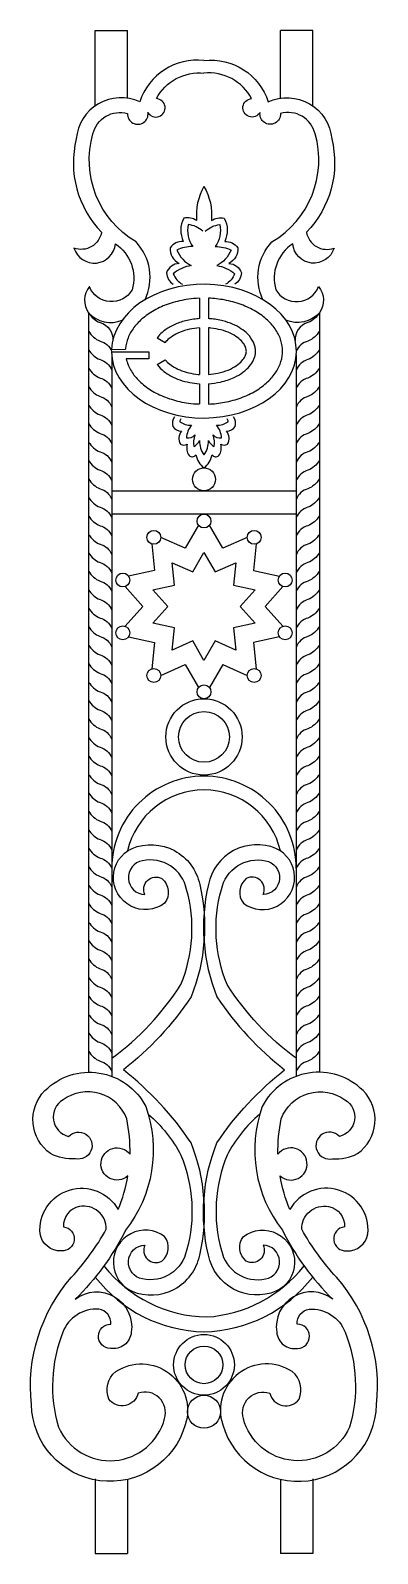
# Model space of a CAD drawing. Extents: x 595 to 745, y 914 to 1574.
import ezdxf

# ---------------------------------------------------------------- set-up
doc = ezdxf.new("R2010")
doc.units = 0
doc.header["$LTSCALE"] = 0.85
doc.header["$MEASUREMENT"] = 0
doc.layers.add('3', color=3, linetype='CONTINUOUS')
doc.layers.add('4', color=4, linetype='CONTINUOUS')

msp = doc.modelspace()

# ---------------------------------------------------------------- linework, layer by layer
at = {"layer": '3'}
for p, q in [((667.71, 1458.26), (667.71, 1449.41)), ((667.71, 1458.25), (667.71, 1449.41)), ((671.71, 1458.26), (671.71, 1449.41)), ((671.71, 1458.25), (671.71, 1449.41)), ((667.71, 1445.41), (667.71, 1425.24)), ((671.71, 1445.41), (671.71, 1425.24)), ((649.39, 1441.05), (652.92, 1439.09)), ((649.39, 1429.59), (652.92, 1431.56)), ((671.71, 1421.23), (671.71, 1412.39))]:
    msp.add_line(p, q, dxfattribs=at)
for points in [[(669.71, 1506.7, 0.155283), (666.51, 1491.89, 0.218611), (660.9, 1492.89, 0.2389), (660.75, 1482.9, 0.246435), (655.06, 1480.17, 0.30361), (658.93, 1473.34, 0.312723), (653.46, 1469.25, 0.238398), (656.39, 1464.29, 0.238398)], [(669.71, 1506.7, -0.155283), (672.92, 1491.89, -0.218611), (678.52, 1492.89, -0.2389), (678.67, 1482.9, -0.246435), (684.37, 1480.17, -0.30361), (680.49, 1473.34, -0.312723), (685.96, 1469.25, -0.238398), (683.03, 1464.29, -0.238398)], [(669.2, 1487.28), (669.2, 1487.28), (669.2, 1487.28, 0.150602), (662.89, 1490.22, 0.215421), (664.81, 1480.63), (664.81, 1480.63, 0.118134), (657.96, 1479.08, 0.173879), (664.19, 1472.4), (664.19, 1472.4, 0.14887), (656.42, 1468.86, 0.17724), (660.38, 1464.29, 0.17724)], [(670.22, 1487.28), (670.22, 1487.28), (670.22, 1487.28, -0.150602), (676.53, 1490.22, -0.215421), (674.61, 1480.63), (674.61, 1480.63, -0.118134), (681.47, 1479.08, -0.173879), (675.23, 1472.4), (675.23, 1472.4, -0.14887), (683, 1468.86, -0.17724), (679.05, 1464.29, -0.17724)], [(656.95, 1406.82, 0.247782), (656.23, 1402.68, 0.260639), (659.92, 1400.7, 0.296569), (659.47, 1395.02, 0.285568), (662.48, 1394.97, 0.245386), (663.26, 1390.13, 0.450131), (666.23, 1390.36, 0.178215), (669.71, 1384.71, 0.178215), (673.19, 1390.36, 0.450131), (676.16, 1390.13, 0.245386), (676.94, 1394.97, 0.285568), (679.95, 1395.02, 0.296569), (679.5, 1400.7, 0.260639), (683.19, 1402.68, 0.247782), (682.47, 1406.82)], [(659.68, 1406, 0.092224), (659.21, 1404.76, 0.155561), (664.26, 1403.23, 0.155506), (662.1, 1397.74, 0.249879), (665.79, 1399, 0.154437), (665.34, 1393.95, 0.130918), (667.77, 1396.57, 0.17689), (669.71, 1390.47, 0.17689), (671.65, 1396.57, 0.130918), (674.08, 1393.95, 0.154437), (673.63, 1399, 0.249879), (677.33, 1397.74, 0.155506), (675.16, 1403.23, 0.155561), (680.21, 1404.76, 0.092224), (679.74, 1406)]]:
    msp.add_lwpolyline(points, format="xyb", dxfattribs=at)
msp.add_lwpolyline([(667.71, 1421.23), (667.71, 1412.46)], dxfattribs=at)
for points, knots in [([(667.71, 1449.41), (667.34, 1449.39), (666.97, 1449.36), (664.7, 1449.15), (662.84, 1448.81), (659.32, 1447.85), (657.66, 1447.22), (654.68, 1445.74), (653.35, 1444.89), (651.35, 1443.28), (650.59, 1442.54), (649.76, 1441.55), (649.57, 1441.3), (649.39, 1441.05)], [4.795545, 4.795545, 4.795545, 4.795545, 4.841932, 4.841932, 5.081418, 5.081418, 5.320905, 5.320905, 5.560392, 5.560392, 5.74526, 5.74526, 5.805479, 5.805479, 5.805479, 5.805479]), ([(667.71, 1445.41), (666.25, 1445.31), (664.82, 1445.1), (661.99, 1444.48), (660.61, 1444.04), (658.09, 1443.01), (656.96, 1442.42), (655.02, 1441.15), (654.21, 1440.48), (653.33, 1439.57), (653.11, 1439.33), (652.92, 1439.09)], [4.8067637, 4.8067637, 4.8067637, 4.8067637, 5.013998, 5.013998, 5.235076, 5.235076, 5.4561539, 5.4561539, 5.6772318, 5.6772318, 5.7604867, 5.7604867, 5.7604867, 5.7604867]), ([(671.71, 1421.23), (673.45, 1421.33), (675.17, 1421.57), (678.94, 1422.4), (680.93, 1423.07), (684.15, 1424.58), (685.45, 1425.34), (687.7, 1427), (688.65, 1427.89), (690.19, 1429.71), (690.77, 1430.63), (691.42, 1432.03), (691.6, 1432.51), (691.87, 1433.47), (691.96, 1433.95), (692.06, 1434.88), (692.07, 1435.36), (692.01, 1436.39), (691.92, 1436.95), (691.62, 1438.09), (691.4, 1438.67), (690.56, 1440.42), (689.71, 1441.62), (687.76, 1443.57), (686.82, 1444.34), (684.66, 1445.77), (683.45, 1446.43), (680.82, 1447.57), (679.4, 1448.06), (676.14, 1448.91), (674.26, 1449.22), (672.14, 1449.39), (671.93, 1449.4), (671.71, 1449.41)], [1.653957, 1.653957, 1.653957, 1.653957, 1.871547, 1.871547, 2.151206, 2.151206, 2.375361, 2.375361, 2.599516, 2.599516, 2.823671, 2.823671, 2.944069, 2.944069, 3.064467, 3.064467, 3.184865, 3.184865, 3.328443, 3.328443, 3.472021, 3.472021, 3.760592, 3.760592, 3.96138, 3.96138, 4.162169, 4.162169, 4.362958, 4.362958, 4.602445, 4.602445, 4.629209, 4.629209, 4.629209, 4.629209]), ([(671.71, 1425.24), (673.09, 1425.33), (674.45, 1425.52), (677.32, 1426.13), (678.81, 1426.59), (681.49, 1427.7), (682.69, 1428.35), (684.7, 1429.72), (685.52, 1430.45), (686.78, 1431.84), (687.22, 1432.51), (687.66, 1433.42), (687.78, 1433.72), (687.94, 1434.28), (688, 1434.54), (688.06, 1435.06), (688.07, 1435.31), (688.03, 1435.91), (687.97, 1436.27), (687.78, 1436.91), (687.68, 1437.18), (687.28, 1438.03), (686.89, 1438.64), (685.79, 1439.93), (685.07, 1440.61), (683.3, 1441.91), (682.25, 1442.54), (679.88, 1443.65), (678.56, 1444.13), (675.73, 1444.89), (674.22, 1445.17), (672.36, 1445.36), (672.04, 1445.38), (671.71, 1445.41)], [1.665194, 1.665194, 1.665194, 1.665194, 1.861332, 1.861332, 2.098042, 2.098042, 2.334752, 2.334752, 2.571462, 2.571462, 2.808172, 2.808172, 2.932577, 2.932577, 3.056981, 3.056981, 3.181385, 3.181385, 3.352157, 3.352157, 3.466452, 3.466452, 3.68753, 3.68753, 3.908608, 3.908608, 4.129686, 4.129686, 4.350764, 4.350764, 4.571842, 4.571842, 4.618019, 4.618019, 4.618019, 4.618019]), ([(649.39, 1429.59), (649.44, 1429.52), (649.49, 1429.45), (650.27, 1428.42), (651.2, 1427.47), (653.25, 1425.84), (654.3, 1425.15), (656.64, 1423.9), (657.92, 1423.34), (660.64, 1422.4), (662.08, 1422.02), (664.92, 1421.48), (666.31, 1421.31), (667.71, 1421.23)], [0.477738, 0.477738, 0.477738, 0.477738, 0.494661, 0.494661, 0.730277, 0.730277, 0.924261, 0.924261, 1.118246, 1.118246, 1.31223, 1.31223, 1.48765, 1.48765, 1.48765, 1.48765]), ([(652.92, 1431.56), (653.17, 1431.24), (653.47, 1430.92), (654.43, 1429.98), (655.21, 1429.36), (657.03, 1428.19), (658.08, 1427.64), (660.4, 1426.68), (661.67, 1426.27), (664.34, 1425.63), (665.75, 1425.4), (667.36, 1425.26), (667.54, 1425.25), (667.71, 1425.24)], [0.5226934, 0.5226934, 0.5226934, 0.5226934, 0.6318827, 0.6318827, 0.836791, 0.836791, 1.0416992, 1.0416992, 1.2466075, 1.2466075, 1.4515157, 1.4515157, 1.4764198, 1.4764198, 1.4764198, 1.4764198])]:
    msp.add_open_spline(points, degree=3, knots=knots, dxfattribs=at)
at = {"layer": '4'}
for p, q in [((622.57, 1574.29), (636.57, 1574.29)), ((622.57, 1541.62), (622.57, 1574.29)), ((636.57, 1544.91), (636.57, 1574.29)), ((716.86, 1574.29), (702.86, 1574.29)), ((702.86, 1544.91), (702.86, 1574.29)), ((716.86, 1541.62), (716.86, 1574.29)), ((619.71, 1451.94), (619.71, 1122.85)), ((719.71, 1451.94), (719.71, 1122.85)), ((629.71, 1433.8), (629.71, 1121.11)), ((709.71, 1433.8), (709.71, 1121.11)), ((709.71, 1374.71), (629.71, 1374.71)), ((709.71, 1364.71), (629.71, 1364.71)), ((622.57, 946.61), (622.57, 914.29)), ((636.57, 946.03), (636.57, 914.29)), ((702.86, 946.03), (702.86, 914.29)), ((716.86, 946.61), (716.86, 914.29)), ((622.57, 914.29), (636.57, 914.29)), ((716.86, 914.29), (702.86, 914.29))]:
    msp.add_line(p, q, dxfattribs=at)
for points in [[(669.71, 1561.28, 0.358395), (641.89, 1543.3, 0.522969), (614.38, 1527.33, 0.259996), (625.31, 1486.9, -0.46828), (613.37, 1479.96, 0.82112), (631.29, 1481.8, -0.332681), (638.55, 1461.96, -0.633152), (620.08, 1463.28, 0.347062), (619.71, 1451.94, 0.321697), (634.3, 1448.82)], [(669.71, 1561.28, -0.358921), (697.54, 1543.3, -0.522969), (725.05, 1527.33, -0.259996), (714.11, 1486.9, 0.46828), (726.06, 1479.96, -0.82112), (708.14, 1481.8, 0.332681), (700.87, 1461.96, 0.633152), (719.34, 1463.28, -0.347062), (719.71, 1451.94, -0.321697), (705.13, 1448.82)], [(644.15, 1457.6, 0.307957), (640.26, 1482.69, -0.342898), (621.57, 1529.5, -0.424847), (636.55, 1538.3, 1.103057), (645.42, 1538.73, 1.672362), (649.07, 1544.74, -0.304117), (669.71, 1555.81, -0.304117)], [(695.27, 1457.6, -0.307957), (699.16, 1482.69, 0.342898), (717.86, 1529.5, 0.424847), (702.87, 1538.3, -1.103057), (694, 1538.73, -1.672362), (690.35, 1544.74, 0.304117), (669.71, 1555.81, 0.304117)], [(619.71, 1451.94, 0.161896), (624.64, 1447.69, -0.373445), (630.14, 1439.78, -0.244339)], [(719.71, 1451.94, -0.321697), (705.13, 1448.82, -0.321697)], [(719.71, 1451.94, -0.161896), (714.78, 1447.69, 0.373445), (709.28, 1439.78, 0.244339)], [(619.71, 1443.94, 0.161896), (624.64, 1439.69, -0.24507), (629.71, 1435.16, -0.244339)], [(719.71, 1443.94, -0.161896), (714.78, 1439.69, 0.24507), (709.71, 1435.16, 0.244339)], [(619.71, 1435.94, 0.161896), (624.64, 1431.69, -0.24507), (629.71, 1427.16, -0.244339)], [(719.71, 1435.94, -0.161896), (714.78, 1431.69, 0.24507), (709.71, 1427.16, 0.244339)], [(619.71, 1427.94, 0.161896), (624.64, 1423.69, -0.24507), (629.71, 1419.16, -0.244339)], [(719.71, 1427.94, -0.161896), (714.78, 1423.69, 0.24507), (709.71, 1419.16, 0.244339)], [(619.71, 1419.94, 0.161896), (624.64, 1415.69, -0.24507), (629.71, 1411.16, -0.244339)], [(719.71, 1419.94, -0.161896), (714.78, 1415.69, 0.24507), (709.71, 1411.16, 0.244339)], [(619.71, 1411.94, 0.161896), (624.64, 1407.69, -0.24507), (629.71, 1403.16, -0.244339)], [(719.71, 1411.94, -0.161896), (714.78, 1407.69, 0.24507), (709.71, 1403.16, 0.244339)], [(619.71, 1403.94, 0.161896), (624.64, 1399.69, -0.24507), (629.71, 1395.16, -0.244339)], [(719.71, 1403.94, -0.161896), (714.78, 1399.69, 0.24507), (709.71, 1395.16, 0.244339)], [(619.71, 1395.94, 0.161896), (624.64, 1391.69, -0.24507), (629.71, 1387.16, -0.244339)], [(719.71, 1395.94, -0.161896), (714.78, 1391.69, 0.24507), (709.71, 1387.16, 0.244339)], [(619.71, 1387.94, 0.161896), (624.64, 1383.69, -0.24507), (629.71, 1379.16, -0.244339)], [(719.71, 1387.94, -0.161896), (714.78, 1383.69, 0.24507), (709.71, 1379.16, 0.244339)], [(619.71, 1379.94, 0.161896), (624.64, 1375.69, -0.24507), (629.71, 1371.16, -0.244339)], [(719.71, 1379.94, -0.161896), (714.78, 1375.69, 0.24507), (709.71, 1371.16, 0.244339)], [(619.71, 1371.94, 0.161896), (624.64, 1367.69, -0.24507), (629.71, 1363.16, -0.244339)], [(719.71, 1371.94, -0.161896), (714.78, 1367.69, 0.24507), (709.71, 1363.16, 0.244339)], [(619.71, 1363.94, 0.161896), (624.64, 1359.69, -0.24507), (629.71, 1355.16, -0.244339)], [(719.71, 1363.94, -0.161896), (714.78, 1359.69, 0.24507), (709.71, 1355.16, 0.244339)], [(619.71, 1355.94, 0.161896), (624.64, 1351.69, -0.24507), (629.71, 1347.16, -0.244339)], [(719.71, 1355.94, -0.161896), (714.78, 1351.69, 0.24507), (709.71, 1347.16, 0.244339)], [(619.71, 1347.94, 0.161896), (624.64, 1343.69, -0.24507), (629.71, 1339.16, -0.244339)], [(719.71, 1347.94, -0.161896), (714.78, 1343.69, 0.24507), (709.71, 1339.16, 0.244339)], [(619.71, 1339.94, 0.161896), (624.64, 1335.69, -0.24507), (629.71, 1331.16, -0.244339)], [(719.71, 1339.94, -0.161896), (714.78, 1335.69, 0.24507), (709.71, 1331.16, 0.244339)], [(619.71, 1331.94, 0.161896), (624.64, 1327.69, -0.24507), (629.71, 1323.16, -0.244339)], [(719.71, 1331.94, -0.161896), (714.78, 1327.69, 0.24507), (709.71, 1323.16, 0.244339)], [(619.71, 1323.94, 0.161896), (624.64, 1319.69, -0.24507), (629.71, 1315.16, -0.244339)], [(719.71, 1323.94, -0.161896), (714.78, 1319.69, 0.24507), (709.71, 1315.16, 0.244339)], [(619.71, 1315.94, 0.161896), (624.64, 1311.69, -0.24507), (629.71, 1307.16, -0.244339)], [(719.71, 1315.94, -0.161896), (714.78, 1311.69, 0.24507), (709.71, 1307.16, 0.244339)], [(619.71, 1307.94, 0.161896), (624.64, 1303.69, -0.24507), (629.71, 1299.16, -0.244339)], [(719.71, 1307.94, -0.161896), (714.78, 1303.69, 0.24507), (709.71, 1299.16, 0.244339)], [(619.71, 1299.94, 0.161896), (624.64, 1295.69, -0.24507), (629.71, 1291.16, -0.244339)], [(719.71, 1299.94, -0.161896), (714.78, 1295.69, 0.24507), (709.71, 1291.16, 0.244339)], [(619.71, 1291.94, 0.161896), (624.64, 1287.69, -0.24507), (629.71, 1283.16, -0.244339)], [(719.71, 1291.94, -0.161896), (714.78, 1287.69, 0.24507), (709.71, 1283.16, 0.244339)], [(619.71, 1283.94, 0.161896), (624.64, 1279.69, -0.24507), (629.71, 1275.16, -0.244339)], [(719.71, 1283.94, -0.161896), (714.78, 1279.69, 0.24507), (709.71, 1275.16, 0.244339)], [(619.71, 1275.94, 0.161896), (624.64, 1271.69, -0.24507), (629.71, 1267.16, -0.244339)], [(719.71, 1275.94, -0.161896), (714.78, 1271.69, 0.24507), (709.71, 1267.16, 0.244339)], [(619.71, 1267.94, 0.161896), (624.64, 1263.69, -0.24507), (629.71, 1259.16, -0.244339)], [(719.71, 1267.94, -0.161896), (714.78, 1263.69, 0.24507), (709.71, 1259.16, 0.244339)], [(619.71, 1259.94, 0.161896), (624.64, 1255.69, -0.24507), (629.71, 1251.16, -0.244339)], [(719.71, 1259.94, -0.161896), (714.78, 1255.69, 0.24507), (709.71, 1251.16, 0.244339)], [(619.71, 1251.94, 0.161896), (624.64, 1247.69, -0.24507), (629.71, 1243.16, -0.244339)], [(709.71, 1211.16, 0.414214), (669.71, 1251.16, 0.414214), (629.71, 1211.16)], [(719.71, 1251.94, -0.161896), (714.78, 1247.69, 0.24507), (709.71, 1243.16, 0.244339)], [(619.71, 1243.94, 0.161896), (624.64, 1239.69, -0.24507), (629.71, 1235.16, -0.244339)], [(702.85, 1218.75, 0.349757), (669.71, 1245.16, 0.349757), (636.57, 1218.75)], [(719.71, 1243.94, -0.161896), (714.78, 1239.69, 0.24507), (709.71, 1235.16, 0.244339)], [(619.71, 1235.94, 0.161896), (624.64, 1231.69, -0.24507), (629.71, 1227.16, -0.244339)], [(719.71, 1235.94, -0.161896), (714.78, 1231.69, 0.24507), (709.71, 1227.16, 0.244339)], [(619.71, 1227.94, 0.161896), (624.64, 1223.69, -0.24507), (629.71, 1219.16, -0.244339)], [(719.71, 1227.94, -0.161896), (714.78, 1223.69, 0.24507), (709.71, 1219.16, 0.244339)], [(629.71, 1128.89, 0.093183), (659.71, 1160.88, 0.16764), (662.17, 1202.11, 0.415019), (643.1, 1214.5, 0.90489), (644.09, 1199.84, -0.721974), (651.43, 1206.77, -0.410998), (652.62, 1196.07, -1.111158), (638.54, 1219.85, -0.46941), (667.84, 1204.17, -0.153216), (664.12, 1155.5, -0.078088), (634.78, 1123.88)], [(709.71, 1128.89, -0.093183), (679.71, 1160.88, -0.16764), (677.26, 1202.11, -0.415019), (696.32, 1214.5, -0.90489), (695.33, 1199.84, 0.721974), (688, 1206.77, 0.410998), (686.81, 1196.07, 1.111158), (700.88, 1219.85, 0.46941), (671.59, 1204.17, 0.153216), (675.3, 1155.5, 0.078088), (704.64, 1123.88)], [(619.71, 1219.94, 0.161896), (624.64, 1215.69, -0.24507), (629.71, 1211.16, -0.244339)], [(719.71, 1219.94, -0.161896), (714.78, 1215.69, 0.24507), (709.71, 1211.16, 0.244339)], [(619.71, 1211.94, 0.161896), (624.64, 1207.69, -0.24507), (629.71, 1203.16, -0.244339)], [(719.71, 1211.94, -0.161896), (714.78, 1207.69, 0.24507), (709.71, 1203.16, 0.244339)], [(619.71, 1203.94, 0.161896), (624.64, 1199.69, -0.24507), (629.71, 1195.16, -0.244339)], [(719.71, 1203.94, -0.161896), (714.78, 1199.69, 0.24507), (709.71, 1195.16, 0.244339)], [(619.71, 1195.94, 0.161896), (624.64, 1191.69, -0.24507), (629.71, 1187.16, -0.244339)], [(719.71, 1195.94, -0.161896), (714.78, 1191.69, 0.24507), (709.71, 1187.16, 0.244339)], [(619.71, 1187.94, 0.161896), (624.64, 1183.69, -0.24507), (629.71, 1179.16, -0.244339)], [(719.71, 1187.94, -0.161896), (714.78, 1183.69, 0.24507), (709.71, 1179.16, 0.244339)], [(619.71, 1179.94, 0.161896), (624.64, 1175.69, -0.24507), (629.71, 1171.16, -0.244339)], [(719.71, 1179.94, -0.161896), (714.78, 1175.69, 0.24507), (709.71, 1171.16, 0.244339)], [(619.71, 1171.94, 0.161896), (624.64, 1167.69, -0.24507), (629.71, 1163.16, -0.244339)], [(719.71, 1171.94, -0.161896), (714.78, 1167.69, 0.24507), (709.71, 1163.16, 0.244339)], [(619.71, 1163.94, 0.161896), (624.64, 1159.69, -0.24507), (629.71, 1155.16, -0.244339)], [(719.71, 1163.94, -0.161896), (714.78, 1159.69, 0.24507), (709.71, 1155.16, 0.244339)], [(619.71, 1155.94, 0.161896), (624.64, 1151.69, -0.24507), (629.71, 1147.16, -0.244339)], [(719.71, 1155.94, -0.161896), (714.78, 1151.69, 0.24507), (709.71, 1147.16, 0.244339)], [(619.71, 1147.94, 0.161896), (624.64, 1143.69, -0.24507), (629.71, 1139.16, -0.244339)], [(719.71, 1147.94, -0.161896), (714.78, 1143.69, 0.24507), (709.71, 1139.16, 0.244339)], [(619.71, 1139.94, 0.161896), (624.64, 1135.69, -0.24507), (629.71, 1131.16, -0.244339)], [(719.71, 1139.94, -0.161896), (714.78, 1135.69, 0.24507), (709.71, 1131.16, 0.244339)], [(619.71, 1131.94, 0.161896), (624.64, 1127.69, -0.24507), (629.71, 1123.16, -0.244339)], [(719.71, 1131.94, -0.161896), (714.78, 1127.69, 0.24507), (709.71, 1123.16, 0.244339)], [(645.54, 1104.68, -0.09654), (659.71, 1086.88, -0.16764), (662.17, 1045.65, -0.415019), (643.1, 1033.27, -0.90489), (644.09, 1047.93, 0.721974), (651.43, 1040.99, 0.410998), (652.62, 1051.69, 1.111158), (638.54, 1027.92, 0.46941), (667.84, 1043.59, 0.153216), (664.12, 1092.26, 0.078088), (634.78, 1123.88)], [(693.88, 1104.68, 0.09654), (679.71, 1086.88, 0.16764), (677.26, 1045.65, 0.415019), (696.32, 1033.27, 0.90489), (695.33, 1047.93, -0.721974), (688, 1040.99, -0.410998), (686.81, 1051.69, -1.111158), (700.88, 1027.92, -0.46941), (671.59, 1043.59, -0.153216), (675.3, 1092.26, -0.078088), (704.64, 1123.88)], [(626.33, 1038.92, 0.224057), (670.88, 1016.8, 0.212341), (713.1, 1038.92)], [(622.6, 1034.06, 0.225093), (669.71, 1010.36, 0.225093), (716.83, 1034.06)]]:
    msp.add_lwpolyline(points, format="xyb", dxfattribs=at)
for points in [[(629.66, 1434.96), (645.76, 1434.96), (645.76, 1431.96), (636.03, 1431.96)], [(629.67, 1436.01), (635.69, 1436.19)], [(667.32, 1359.9), (661.53, 1349.9), (650.96, 1354.58)], [(688.46, 1354.58), (677.9, 1349.9), (672.11, 1359.9)], [(647.09, 1351.77), (648.28, 1340.27), (636.98, 1337.86)], [(692.33, 1351.77), (691.14, 1340.27), (702.44, 1337.86)], [(635.5, 1333.3), (643.22, 1324.71), (635.5, 1316.11)], [(703.92, 1333.3), (696.2, 1324.71), (703.92, 1316.11)], [(636.98, 1311.55), (648.28, 1309.14), (647.09, 1297.64)], [(702.44, 1311.55), (691.14, 1309.14), (692.33, 1297.64)], [(650.96, 1294.83), (661.53, 1299.51), (667.32, 1289.51)], [(677.9, 1299.51), (672.11, 1289.51)], [(677.9, 1299.51), (688.46, 1294.83)]]:
    msp.add_lwpolyline(points, dxfattribs=at)
msp.add_lwpolyline([(683.44, 1305.8), (674.57, 1309.74), (669.71, 1301.34), (664.85, 1309.74), (655.98, 1305.8), (656.98, 1315.46), (647.49, 1317.49), (653.98, 1324.71), (647.49, 1331.92), (656.98, 1333.95), (655.98, 1343.61), (664.85, 1339.67), (669.71, 1348.07), (674.57, 1339.67), (683.44, 1343.61), (682.44, 1333.95), (691.93, 1331.92), (685.45, 1324.71), (691.93, 1317.49), (682.44, 1315.46)], close=True, dxfattribs=at)
for points in [[(637.65, 1087.3, 0.05905), (636.2, 1102.71, 0.496636), (608.64, 1110.91, 0.674793), (611.04, 1095.01, -1.74513), (614.01, 1085.38, -0.144009), (603.19, 1087.6, -0.464637), (600.79, 1114.91, -0.505251), (644.45, 1108.07, -0.25723), (635.71, 1054.35, -0.082906), (613.91, 1024.53, -0.677428), (638.2, 1010.2, -0.437288), (629.13, 1003.18, -0.99406), (629.27, 1013.71, 0.401763), (624.15, 1020.14, 0.334282), (608.54, 1010.19, 0.168787), (606.66, 969.04, 0.709738), (652.66, 972.79, 0.603042), (641.21, 983.84, -0.637598), (628.53, 981.17, -0.335125), (631.45, 993.14, -0.711323), (661.61, 970.06, -0.857741), (594.94, 978.83, -0.210768), (612.3, 1034.03, 0.058422), (627.37, 1054.79, 0.483081), (615.71, 1064.61, 0.388495), (608.85, 1055.86, -0.976948), (607.86, 1045.43, -0.376948), (598.66, 1052.88, -0.808959), (632.48, 1063.31, 0.058133), (636.75, 1077.95, -2.58993)], [(701.78, 1087.3, -0.05905), (703.22, 1102.71, -0.496636), (730.78, 1110.91, -0.674793), (728.39, 1095.01, 1.74513), (725.41, 1085.38, 0.144009), (736.23, 1087.6, 0.464637), (738.63, 1114.91, 0.505251), (694.97, 1108.07, 0.25723), (703.71, 1054.35, 0.082906), (725.51, 1024.53, 0.677428), (701.22, 1010.2, 0.437288), (710.29, 1003.18, 0.99406), (710.15, 1013.71, -0.401763), (715.27, 1020.14, -0.334282), (730.88, 1010.19, -0.168787), (732.76, 969.04, -0.709738), (686.77, 972.79, -0.603042), (698.21, 983.84, 0.637598), (710.9, 981.17, 0.335125), (707.97, 993.14, 0.711323), (677.82, 970.06, 0.857741), (744.48, 978.83, 0.210768), (727.12, 1034.03, -0.058422), (712.05, 1054.79, -0.483081), (723.71, 1064.61, -0.388495), (730.57, 1055.86, 0.976948), (731.56, 1045.43, 0.376948), (740.76, 1052.88, 0.808959), (706.94, 1063.31, -0.058133), (702.68, 1077.95, 2.58993)]]:
    msp.add_lwpolyline(points, format="xyb", close=True, dxfattribs=at)
for centre, radius in [((669.71, 1379.78), 5), ((669.71, 1361.71), 3), ((647.96, 1354.64), 3), ((691.46, 1354.64), 3), ((634.52, 1336.14), 3), ((704.9, 1336.14), 3), ((634.52, 1313.27), 3), ((704.9, 1313.27), 3), ((647.96, 1294.77), 3), ((691.46, 1294.77), 3), ((669.71, 1287.71), 3), ((669.71, 1268.16), 16.54), ((669.71, 1268.16), 11), ((669.71, 996.06), 13.16), ((669.71, 996.06), 8.16), ((669.71, 975.75), 7.16)]:
    msp.add_circle(centre, radius, dxfattribs=at)
msp.add_ellipse((669.71, 1435.32), major_axis=(40.05, 0.08), ratio=0.723375, start_param=3.151191, end_param=9.398418, dxfattribs=at)
for points, knots in [([(667.71, 1458.25), (666.11, 1458.19), (664.52, 1458.04), (660.39, 1457.46), (657.89, 1456.9), (653.16, 1455.4), (650.93, 1454.47), (646.86, 1452.32), (645.02, 1451.09), (641.82, 1448.45), (640.45, 1447.03), (638.24, 1444.1), (637.39, 1442.59), (636.19, 1439.56), (635.84, 1438.04), (635.7, 1436.41), (635.69, 1436.3), (635.69, 1436.19)], [7.90876, 7.90876, 7.90876, 7.90876, 8.043197, 8.043197, 8.263275, 8.263275, 8.483353, 8.483353, 8.703431, 8.703431, 8.92351, 8.92351, 9.143588, 9.143588, 9.363666, 9.363666, 9.379337, 9.379337, 9.379337, 9.379337]), ([(671.71, 1412.39), (674.03, 1412.49), (676.33, 1412.75), (681.09, 1413.64), (683.53, 1414.31), (688.1, 1416), (690.24, 1417.02), (694.09, 1419.32), (695.8, 1420.61), (698.74, 1423.36), (699.96, 1424.81), (701.89, 1427.79), (702.6, 1429.3), (703.54, 1432.34), (703.77, 1433.86), (703.76, 1436.89), (703.53, 1438.41), (702.59, 1441.44), (701.88, 1442.96), (699.94, 1445.92), (698.72, 1447.38), (695.77, 1450.11), (694.05, 1451.39), (690.2, 1453.69), (688.06, 1454.7), (683.49, 1456.38), (681.04, 1457.04), (676.3, 1457.91), (674.01, 1458.16), (671.71, 1458.26)], [4.767167, 4.767167, 4.767167, 4.767167, 4.962102, 4.962102, 5.18218, 5.18218, 5.402258, 5.402258, 5.622336, 5.622336, 5.842414, 5.842414, 6.062493, 6.062493, 6.282571, 6.282571, 6.502649, 6.502649, 6.722727, 6.722727, 6.942806, 6.942806, 7.162884, 7.162884, 7.382962, 7.382962, 7.60304, 7.60304, 7.796684, 7.796684, 7.796684, 7.796684]), ([(636.03, 1431.96), (636.21, 1431.13), (636.47, 1430.3), (637.41, 1427.95), (638.26, 1426.45), (640.48, 1423.53), (641.84, 1422.11), (645.05, 1419.47), (646.89, 1418.26), (650.97, 1416.11), (653.2, 1415.19), (657.94, 1413.71), (660.44, 1413.15), (664.42, 1412.61), (665.85, 1412.47), (667.71, 1412.46)], [3.300637, 3.300637, 3.300637, 3.300637, 3.421554, 3.421554, 3.641632, 3.641632, 3.86171, 3.86171, 4.081789, 4.081789, 4.301867, 4.301867, 4.521945, 4.521945, 4.643254, 4.643254, 4.643254, 4.643254])]:
    msp.add_open_spline(points, degree=3, knots=knots, dxfattribs=at)

doc.saveas('drawing.dxf')
